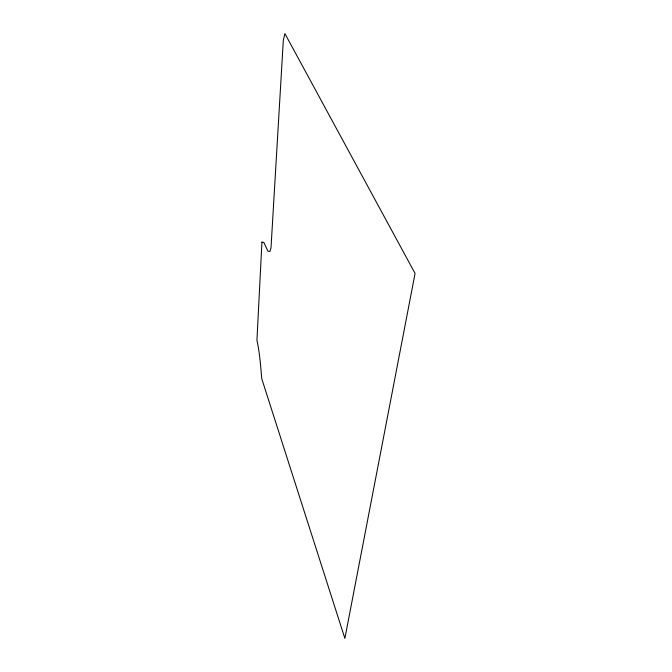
<?xml version="1.0" encoding="UTF-8"?>
<svg xmlns="http://www.w3.org/2000/svg" width="672" height="672" viewBox="0 0 672 672"><rect width="100%" height="100%" fill="white"/><g stroke="black" fill="none" stroke-linecap="round" stroke-linejoin="round"><path stroke-width="1.01" d="M261.937 242.113L256.931 340.284C259.762 353.044 260.61 365.837 261.769 378.748L344.87 638.4L415.069 273.437L284.903 33.6L283.324 40.37L271.001 247.926L269.934 251.437L267.935 251.185L263.852 242.466L261.937 242.113"/></g></svg>
